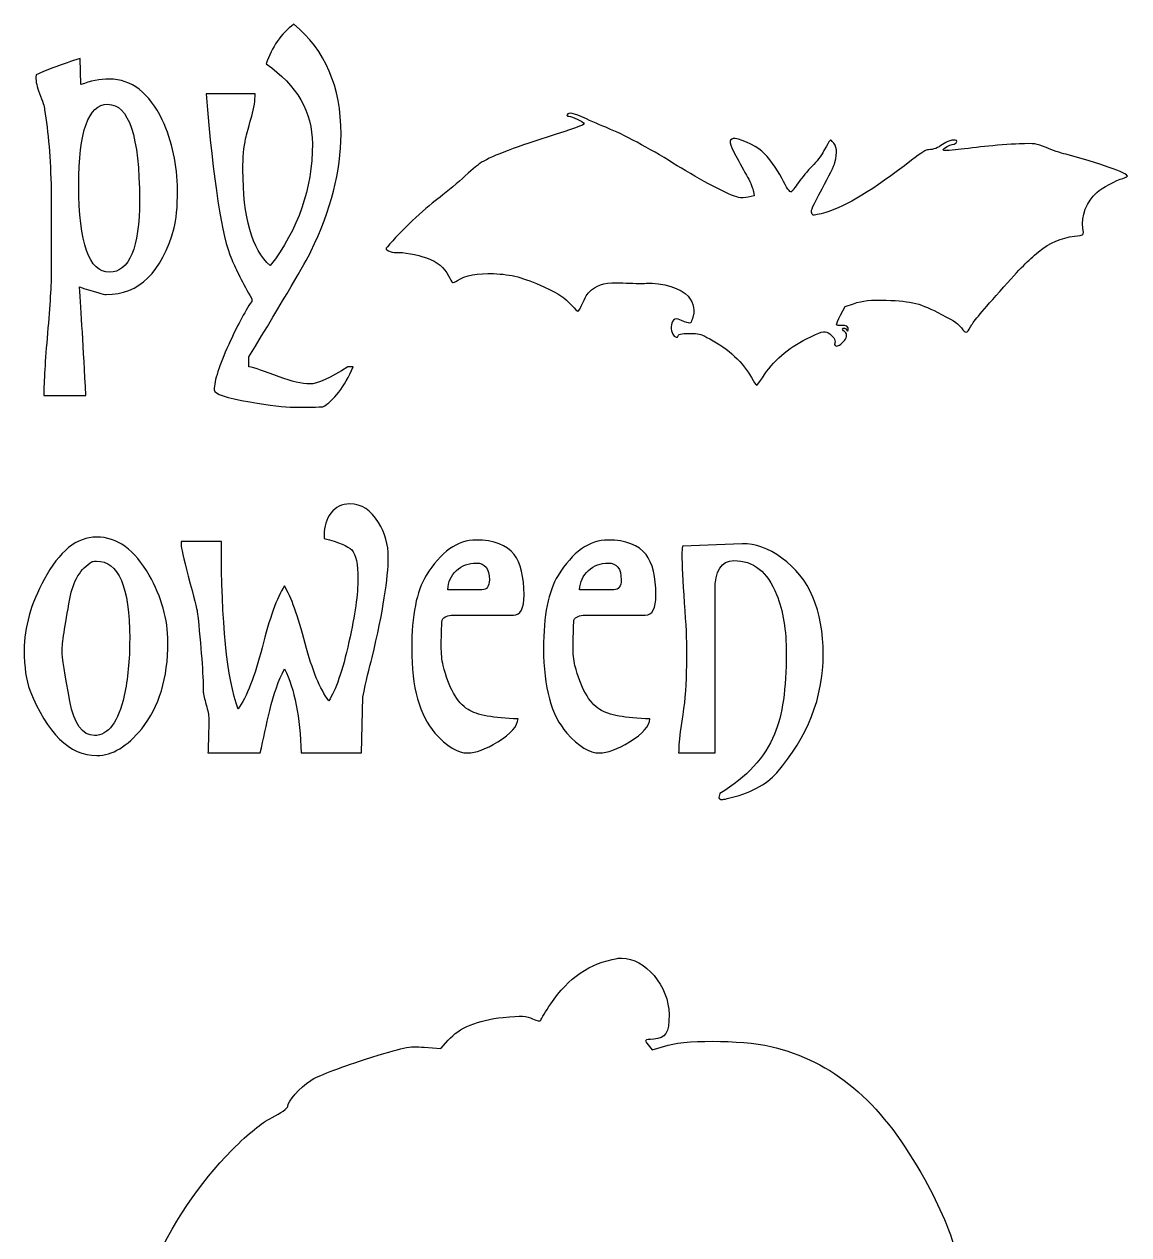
# Model space of a CAD drawing. Header units: centimetres. Extents: x -14 to 13.1, y -11.4 to 12.
# Drawn here: x 5.42 to 13.15, y 1.94 to 10.4 of the extents above; entities that cross this region are included whole.
import ezdxf

# ---------------------------------------------------------------- set-up
doc = ezdxf.new("R2010")
doc.units = ezdxf.units.CM
doc.header["$MEASUREMENT"] = 0
doc.layers.add('Layer 1', color=7, linetype='Continuous')

msp = doc.modelspace()

# ---------------------------------------------------------------- linework, layer by layer
at = {"layer": 'Layer 1'}
for points, knots in [([(7.50903, 7.72663), (7.44025, 7.72533), (7.37273, 7.72468), (7.30648, 7.72468), (7.30648, 7.72468), (7.24146, 7.72468), (7.13891, 7.73678), (6.99882, 7.76098), (6.99882, 7.76098), (6.83316, 7.78901), (6.75034, 7.81704), (6.75034, 7.84507), (6.75034, 7.84507), (6.75034, 7.91002), (6.78411, 8.01576), (6.85166, 8.16227), (6.85166, 8.16227), (6.90772, 8.28711), (6.96122, 8.38775), (7.01216, 8.46419), (7.01216, 8.46419), (7.01216, 8.46419), (7.01216, 8.48142), (7.01216, 8.48142), (7.01216, 8.48142), (6.94974, 8.59478), (6.90325, 8.6865), (6.87269, 8.75657), (6.87269, 8.75657), (6.80391, 8.9158), (6.74402, 9.30181), (6.69302, 9.91461), (6.69302, 9.91461), (6.69302, 9.91461), (7.03699, 9.91461), (7.03699, 9.91461), (7.03699, 9.91461), (7.03699, 9.87126), (7.02872, 9.81903), (7.01217, 9.75791), (7.01217, 9.75791), (6.98544, 9.6598), (6.97142, 9.60821), (6.97012, 9.60315), (6.97012, 9.60315), (6.9574, 9.54326), (6.95104, 9.47062), (6.95104, 9.38523), (6.95104, 9.38523), (6.95104, 9.05145), (7.01473, 8.82788), (7.1421, 8.71453), (7.1421, 8.71453), (7.33832, 8.96804), (7.43643, 9.2515), (7.43643, 9.56491), (7.43643, 9.56491), (7.43643, 9.78909), (7.32878, 9.97574), (7.11349, 10.12485), (7.11349, 10.12485), (7.15294, 10.24203), (7.21728, 10.33437), (7.3065, 10.40185), (7.3065, 10.40185), (7.52686, 10.22094), (7.63703, 9.9649), (7.63703, 9.63372), (7.63703, 9.63372), (7.63703, 9.37638), (7.56698, 9.10311), (7.42689, 8.8139), (7.42689, 8.8139), (7.38608, 8.7324), (7.24147, 8.48654), (6.99309, 8.07633), (6.99309, 8.07633), (6.99309, 8.07633), (6.99309, 8.00752), (6.99309, 8.00752), (6.99309, 8.00752), (7.03131, 7.99986), (7.102, 7.97628), (7.20517, 7.93676), (7.20517, 7.93676), (7.29179, 7.90367), (7.36314, 7.88712), (7.4192, 7.88712), (7.4192, 7.88712), (7.47273, 7.88712), (7.56127, 7.92725), (7.68482, 8.00752), (7.68482, 8.00752), (7.68482, 8.00752), (7.72307, 8.00752), (7.72307, 8.00752), (7.72307, 8.00752), (7.65935, 7.86354), (7.58801, 7.7699), (7.50904, 7.72662), (7.50904, 7.72662), (7.50904, 7.72662), (7.50903, 7.72663), (7.50903, 7.72663)], [0, 0, 0, 0, 0.037037, 0.037037, 0.037037, 0.037037, 0.0740741, 0.0740741, 0.0740741, 0.0740741, 0.1111111, 0.1111111, 0.1111111, 0.1111111, 0.1481481, 0.1481481, 0.1481481, 0.1481481, 0.1851852, 0.1851852, 0.1851852, 0.1851852, 0.2222222, 0.2222222, 0.2222222, 0.2222222, 0.2592593, 0.2592593, 0.2592593, 0.2592593, 0.2962963, 0.2962963, 0.2962963, 0.2962963, 0.3333333, 0.3333333, 0.3333333, 0.3333333, 0.3703704, 0.3703704, 0.3703704, 0.3703704, 0.4074074, 0.4074074, 0.4074074, 0.4074074, 0.4444444, 0.4444444, 0.4444444, 0.4444444, 0.4814815, 0.4814815, 0.4814815, 0.4814815, 0.5185185, 0.5185185, 0.5185185, 0.5185185, 0.5555556, 0.5555556, 0.5555556, 0.5555556, 0.5925926, 0.5925926, 0.5925926, 0.5925926, 0.6296296, 0.6296296, 0.6296296, 0.6296296, 0.6666667, 0.6666667, 0.6666667, 0.6666667, 0.7037037, 0.7037037, 0.7037037, 0.7037037, 0.7407407, 0.7407407, 0.7407407, 0.7407407, 0.7777778, 0.7777778, 0.7777778, 0.7777778, 0.8148148, 0.8148148, 0.8148148, 0.8148148, 0.8518519, 0.8518519, 0.8518519, 0.8518519, 0.8888889, 0.8888889, 0.8888889, 0.8888889, 0.9259259, 0.9259259, 0.9259259, 0.9259259, 1, 1, 1, 1]), ([(5.99447, 8.51199), (5.97792, 8.51199), (5.9155, 8.52983), (5.80721, 8.56552), (5.80721, 8.56552), (5.81993, 8.39733), (5.83521, 8.14444), (5.85305, 7.80683), (5.85305, 7.80683), (5.85305, 7.80683), (5.55882, 7.80683), (5.55882, 7.80683), (5.55882, 7.80683), (5.55882, 7.90364), (5.56742, 8.04888), (5.58461, 8.24253), (5.58461, 8.24253), (5.6018, 8.43619), (5.6104, 8.58268), (5.6104, 8.68203), (5.6104, 8.68203), (5.6104, 9.06551), (5.6104, 9.25281), (5.6104, 9.24392), (5.6104, 9.24392), (5.60527, 9.46174), (5.58996, 9.64901), (5.56446, 9.80571), (5.56446, 9.80571), (5.56193, 9.82479), (5.54983, 9.86236), (5.52816, 9.91842), (5.52816, 9.91842), (5.51038, 9.96429), (5.50211, 10.00186), (5.50334, 10.03113), (5.50334, 10.03113), (5.50334, 10.03113), (5.50529, 10.04836), (5.50529, 10.04836), (5.50529, 10.04836), (5.58426, 10.08405), (5.68681, 10.12226), (5.81295, 10.16302), (5.81295, 10.16302), (5.81295, 10.16302), (5.81675, 9.97955), (5.81675, 9.97955), (5.81675, 9.97955), (5.8843, 10.00505), (5.9512, 10.0178), (6.01745, 10.0178), (6.01745, 10.0178), (6.17285, 10.0178), (6.29578, 9.9229), (6.38624, 9.73311), (6.38624, 9.73311), (6.45755, 9.58147), (6.49321, 9.41776), (6.49321, 9.24198), (6.49321, 9.24198), (6.49321, 9.12097), (6.48558, 9.03308), (6.47034, 8.97831), (6.47034, 8.97831), (6.38372, 8.66744), (6.2251, 8.512), (5.99449, 8.512), (5.99449, 8.512), (5.99449, 8.512), (5.99447, 8.51199), (5.99447, 8.51199)], [0, 0, 0, 0, 0.0526316, 0.0526316, 0.0526316, 0.0526316, 0.1052632, 0.1052632, 0.1052632, 0.1052632, 0.1578947, 0.1578947, 0.1578947, 0.1578947, 0.2105263, 0.2105263, 0.2105263, 0.2105263, 0.2631579, 0.2631579, 0.2631579, 0.2631579, 0.3157895, 0.3157895, 0.3157895, 0.3157895, 0.3684211, 0.3684211, 0.3684211, 0.3684211, 0.4210526, 0.4210526, 0.4210526, 0.4210526, 0.4736842, 0.4736842, 0.4736842, 0.4736842, 0.5263158, 0.5263158, 0.5263158, 0.5263158, 0.5789474, 0.5789474, 0.5789474, 0.5789474, 0.6315789, 0.6315789, 0.6315789, 0.6315789, 0.6842105, 0.6842105, 0.6842105, 0.6842105, 0.7368421, 0.7368421, 0.7368421, 0.7368421, 0.7894737, 0.7894737, 0.7894737, 0.7894737, 0.8421053, 0.8421053, 0.8421053, 0.8421053, 0.8947368, 0.8947368, 0.8947368, 0.8947368, 1, 1, 1, 1]), ([(6.00401, 9.84202), (5.87028, 9.84202), (5.80341, 9.65284), (5.80341, 9.27449), (5.80341, 9.27449), (5.80341, 8.87063), (5.87475, 8.6687), (6.01744, 8.6687), (6.01744, 8.6687), (6.15753, 8.6687), (6.22758, 8.83685), (6.22758, 9.17316), (6.22758, 9.17316), (6.22758, 9.61906), (6.15306, 9.84201), (6.00401, 9.84202)], [0, 0, 0, 0, 0.2, 0.2, 0.2, 0.2, 0.4, 0.4, 0.4, 0.4, 0.6, 0.6, 0.6, 0.6, 1, 1, 1, 1]), ([(7.96094, 8.84673), (8.05195, 8.95223), (8.21805, 9.10979), (8.31327, 9.18095), (8.31327, 9.18095), (8.35439, 9.21169), (8.43205, 9.27616), (8.48583, 9.32423), (8.48583, 9.32423), (8.53961, 9.3723), (8.59432, 9.41905), (8.6074, 9.42811), (8.6074, 9.42811), (8.66966, 9.47125), (8.83722, 9.5369), (9.07914, 9.61296), (9.07914, 9.61296), (9.25862, 9.66939), (9.34251, 9.69963), (9.33855, 9.70647), (9.33855, 9.70647), (9.33024, 9.72081), (9.2522, 9.75844), (9.23092, 9.75837), (9.23092, 9.75837), (9.21715, 9.75833), (9.21434, 9.76058), (9.21847, 9.76834), (9.21847, 9.76834), (9.22929, 9.78862), (9.25429, 9.78329), (9.354, 9.73944), (9.354, 9.73944), (9.41005, 9.71479), (9.48594, 9.68202), (9.52265, 9.66663), (9.52265, 9.66663), (9.63262, 9.62051), (9.83139, 9.51221), (9.98834, 9.41289), (9.98834, 9.41289), (10.14202, 9.31565), (10.35887, 9.20306), (10.4166, 9.19054), (10.4166, 9.19054), (10.43226, 9.18715), (10.4632, 9.18848), (10.48536, 9.1935), (10.48536, 9.1935), (10.48536, 9.1935), (10.52566, 9.20263), (10.52566, 9.20263), (10.52566, 9.20263), (10.52566, 9.20263), (10.52182, 9.23282), (10.52182, 9.23282), (10.52182, 9.23282), (10.51971, 9.24943), (10.50102, 9.29404), (10.48029, 9.33196), (10.48029, 9.33196), (10.45956, 9.36988), (10.42245, 9.43765), (10.39784, 9.48257), (10.39784, 9.48257), (10.34982, 9.57019), (10.34645, 9.59286), (10.37989, 9.60313), (10.37989, 9.60313), (10.40781, 9.6117), (10.53127, 9.55635), (10.58036, 9.51324), (10.58036, 9.51324), (10.6266, 9.47264), (10.68697, 9.39144), (10.71911, 9.3266), (10.71911, 9.3266), (10.75425, 9.25571), (10.77658, 9.22368), (10.78673, 9.22962), (10.78673, 9.22962), (10.79112, 9.23219), (10.81355, 9.26178), (10.83656, 9.29538), (10.83656, 9.29538), (10.85958, 9.32898), (10.90162, 9.37947), (10.92999, 9.40758), (10.92999, 9.40758), (10.96719, 9.44444), (10.99079, 9.47539), (11.01465, 9.51858), (11.01465, 9.51858), (11.06049, 9.60156), (11.0575, 9.59825), (11.07266, 9.5827), (11.07266, 9.5827), (11.10499, 9.54955), (11.10992, 9.51009), (11.09116, 9.43451), (11.09116, 9.43451), (11.08625, 9.41473), (11.0488, 9.33779), (11.00227, 9.25188), (11.00227, 9.25188), (10.93478, 9.12729), (10.92267, 9.10076), (10.92687, 9.08683), (10.92687, 9.08683), (10.92962, 9.0777), (10.93518, 9.06847), (10.93921, 9.06632), (10.93921, 9.06632), (10.94324, 9.06417), (10.98277, 9.07327), (11.02703, 9.08655), (11.02703, 9.08655), (11.17399, 9.13064), (11.35459, 9.24025), (11.6265, 9.45038), (11.6265, 9.45038), (11.69875, 9.50621), (11.72876, 9.52482), (11.74635, 9.52468), (11.74635, 9.52468), (11.77903, 9.52442), (11.81448, 9.53785), (11.84316, 9.56138), (11.84316, 9.56138), (11.86861, 9.58225), (11.92458, 9.59872), (11.94076, 9.5901), (11.94076, 9.5901), (11.95422, 9.58292), (11.93115, 9.56026), (11.9103, 9.56018), (11.9103, 9.56018), (11.89558, 9.56011), (11.8538, 9.53736), (11.84781, 9.52612), (11.84781, 9.52612), (11.84255, 9.51626), (11.86489, 9.51561), (11.9346, 9.52362), (11.9346, 9.52362), (11.97601, 9.52838), (12.06692, 9.53875), (12.13662, 9.54667), (12.13662, 9.54667), (12.20632, 9.55459), (12.3154, 9.5629), (12.37902, 9.56514), (12.37902, 9.56514), (12.49324, 9.56915), (12.4956, 9.56883), (12.56814, 9.53895), (12.56814, 9.53895), (12.60854, 9.52231), (12.67034, 9.50136), (12.70548, 9.49239), (12.70548, 9.49239), (12.92893, 9.43533), (13.14631, 9.35767), (13.13612, 9.33855), (13.13612, 9.33855), (13.13408, 9.33474), (13.11996, 9.32832), (13.10473, 9.32428), (13.10473, 9.32428), (13.05884, 9.31212), (12.95874, 9.25798), (12.92193, 9.2254), (12.92193, 9.2254), (12.8521, 9.1636), (12.81084, 9.05684), (12.8255, 8.97586), (12.8255, 8.97586), (12.82925, 8.95513), (12.82937, 8.93537), (12.82577, 8.93194), (12.82577, 8.93194), (12.82217, 8.92851), (12.79566, 8.92303), (12.76686, 8.91976), (12.76686, 8.91976), (12.67025, 8.90879), (12.59615, 8.8766), (12.51593, 8.81076), (12.51593, 8.81076), (12.43417, 8.74365), (12.40271, 8.71158), (12.24467, 8.53421), (12.24467, 8.53421), (12.09883, 8.37054), (12.05845, 8.32171), (12.03891, 8.28539), (12.03891, 8.28539), (12.01394, 8.23899), (12.00615, 8.23814), (11.97571, 8.27845), (11.97571, 8.27845), (11.95185, 8.31005), (11.93938, 8.31852), (11.83634, 8.37319), (11.83634, 8.37319), (11.68855, 8.4516), (11.63366, 8.46564), (11.44909, 8.47228), (11.44909, 8.47228), (11.34035, 8.47619), (11.28669, 8.47052), (11.22071, 8.44815), (11.22071, 8.44815), (11.22071, 8.44815), (11.16256, 8.42844), (11.16256, 8.42844), (11.16256, 8.42844), (11.16256, 8.42844), (11.13037, 8.36808), (11.13037, 8.36808), (11.13037, 8.36808), (11.11267, 8.33488), (11.10026, 8.30413), (11.1028, 8.29974), (11.1028, 8.29974), (11.10534, 8.29535), (11.12029, 8.29369), (11.13601, 8.29605), (11.13601, 8.29605), (11.16945, 8.30107), (11.19028, 8.2877), (11.18319, 8.26575), (11.18319, 8.26575), (11.17931, 8.25376), (11.17725, 8.25318), (11.17402, 8.26319), (11.17402, 8.26319), (11.16977, 8.27633), (11.14875, 8.28344), (11.14346, 8.27353), (11.14346, 8.27353), (11.14187, 8.27053), (11.14872, 8.26136), (11.15871, 8.25314), (11.15871, 8.25314), (11.17097, 8.24306), (11.17531, 8.23197), (11.17207, 8.21902), (11.17207, 8.21902), (11.16675, 8.19775), (11.13675, 8.16361), (11.1158, 8.15499), (11.1158, 8.15499), (11.0961, 8.14688), (11.08161, 8.15757), (11.09027, 8.17381), (11.09027, 8.17381), (11.09961, 8.19132), (11.07598, 8.22727), (11.04386, 8.2444), (11.04386, 8.2444), (11.01588, 8.25932), (10.99489, 8.25351), (10.89189, 8.20233), (10.89189, 8.20233), (10.76263, 8.1381), (10.65882, 8.0466), (10.58409, 7.93106), (10.58409, 7.93106), (10.56541, 7.90218), (10.54697, 7.87834), (10.54312, 7.87809), (10.54312, 7.87809), (10.53927, 7.87783), (10.52303, 7.9023), (10.50704, 7.93245), (10.50704, 7.93245), (10.45407, 8.03235), (10.34437, 8.13409), (10.21558, 8.20278), (10.21558, 8.20278), (10.16003, 8.23241), (10.14325, 8.23784), (10.10101, 8.2399), (10.10101, 8.2399), (10.03209, 8.24325), (9.99704, 8.23771), (9.99521, 8.22318), (9.99521, 8.22318), (9.99284, 8.20433), (9.96958, 8.21172), (9.95668, 8.23543), (9.95668, 8.23543), (9.94135, 8.26358), (9.94401, 8.312), (9.96196, 8.33187), (9.96196, 8.33187), (9.9744, 8.34564), (9.98108, 8.34547), (10.0191, 8.33038), (10.0191, 8.33038), (10.08098, 8.30582), (10.08047, 8.30577), (10.09255, 8.3386), (10.09255, 8.3386), (10.11495, 8.39949), (10.10657, 8.44716), (10.06407, 8.50059), (10.06407, 8.50059), (10.02215, 8.55329), (9.87995, 8.59726), (9.77177, 8.59096), (9.77177, 8.59096), (9.74161, 8.5892), (9.6675, 8.59009), (9.60707, 8.59294), (9.60707, 8.59294), (9.48794, 8.59855), (9.44591, 8.58918), (9.38884, 8.54432), (9.38884, 8.54432), (9.36256, 8.52366), (9.35318, 8.50983), (9.32843, 8.45523), (9.32843, 8.45523), (9.31232, 8.41968), (9.29668, 8.3919), (9.29369, 8.3935), (9.29369, 8.3935), (9.2907, 8.3951), (9.27275, 8.41263), (9.25381, 8.43247), (9.25381, 8.43247), (9.19158, 8.49764), (9.17197, 8.51072), (9.05508, 8.56506), (9.05508, 8.56506), (8.9102, 8.63242), (8.83205, 8.65316), (8.70396, 8.65827), (8.70396, 8.65827), (8.59607, 8.66258), (8.50212, 8.645), (8.45119, 8.61097), (8.45119, 8.61097), (8.43626, 8.601), (8.42078, 8.59457), (8.4168, 8.5967), (8.4168, 8.5967), (8.41281, 8.59882), (8.40036, 8.61911), (8.38912, 8.64177), (8.38912, 8.64177), (8.35877, 8.70298), (8.31397, 8.73964), (8.23462, 8.76822), (8.23462, 8.76822), (8.16944, 8.79169), (8.07119, 8.80923), (8.02035, 8.80646), (8.02035, 8.80646), (8.00493, 8.80562), (7.98192, 8.81047), (7.96921, 8.81723), (7.96921, 8.81723), (7.94764, 8.8287), (7.94709, 8.83067), (7.96092, 8.8467), (7.96092, 8.8467), (7.96092, 8.8467), (7.96094, 8.84673), (7.96094, 8.84673)], [0, 0, 0, 0, 0.0106383, 0.0106383, 0.0106383, 0.0106383, 0.0212766, 0.0212766, 0.0212766, 0.0212766, 0.0319149, 0.0319149, 0.0319149, 0.0319149, 0.0425532, 0.0425532, 0.0425532, 0.0425532, 0.0531915, 0.0531915, 0.0531915, 0.0531915, 0.0638298, 0.0638298, 0.0638298, 0.0638298, 0.0744681, 0.0744681, 0.0744681, 0.0744681, 0.0851064, 0.0851064, 0.0851064, 0.0851064, 0.0957447, 0.0957447, 0.0957447, 0.0957447, 0.106383, 0.106383, 0.106383, 0.106383, 0.1170213, 0.1170213, 0.1170213, 0.1170213, 0.1276596, 0.1276596, 0.1276596, 0.1276596, 0.1382979, 0.1382979, 0.1382979, 0.1382979, 0.1489362, 0.1489362, 0.1489362, 0.1489362, 0.1595745, 0.1595745, 0.1595745, 0.1595745, 0.1702128, 0.1702128, 0.1702128, 0.1702128, 0.1808511, 0.1808511, 0.1808511, 0.1808511, 0.1914894, 0.1914894, 0.1914894, 0.1914894, 0.2021277, 0.2021277, 0.2021277, 0.2021277, 0.212766, 0.212766, 0.212766, 0.212766, 0.2234043, 0.2234043, 0.2234043, 0.2234043, 0.2340426, 0.2340426, 0.2340426, 0.2340426, 0.2446809, 0.2446809, 0.2446809, 0.2446809, 0.2553191, 0.2553191, 0.2553191, 0.2553191, 0.2659574, 0.2659574, 0.2659574, 0.2659574, 0.2765957, 0.2765957, 0.2765957, 0.2765957, 0.287234, 0.287234, 0.287234, 0.287234, 0.2978723, 0.2978723, 0.2978723, 0.2978723, 0.3085106, 0.3085106, 0.3085106, 0.3085106, 0.3191489, 0.3191489, 0.3191489, 0.3191489, 0.3297872, 0.3297872, 0.3297872, 0.3297872, 0.3404255, 0.3404255, 0.3404255, 0.3404255, 0.3510638, 0.3510638, 0.3510638, 0.3510638, 0.3617021, 0.3617021, 0.3617021, 0.3617021, 0.3723404, 0.3723404, 0.3723404, 0.3723404, 0.3829787, 0.3829787, 0.3829787, 0.3829787, 0.393617, 0.393617, 0.393617, 0.393617, 0.4042553, 0.4042553, 0.4042553, 0.4042553, 0.4148936, 0.4148936, 0.4148936, 0.4148936, 0.4255319, 0.4255319, 0.4255319, 0.4255319, 0.4361702, 0.4361702, 0.4361702, 0.4361702, 0.4468085, 0.4468085, 0.4468085, 0.4468085, 0.4574468, 0.4574468, 0.4574468, 0.4574468, 0.4680851, 0.4680851, 0.4680851, 0.4680851, 0.4787234, 0.4787234, 0.4787234, 0.4787234, 0.4893617, 0.4893617, 0.4893617, 0.4893617, 0.5, 0.5, 0.5, 0.5, 0.5106383, 0.5106383, 0.5106383, 0.5106383, 0.5212766, 0.5212766, 0.5212766, 0.5212766, 0.5319149, 0.5319149, 0.5319149, 0.5319149, 0.5425532, 0.5425532, 0.5425532, 0.5425532, 0.5531915, 0.5531915, 0.5531915, 0.5531915, 0.5638298, 0.5638298, 0.5638298, 0.5638298, 0.5744681, 0.5744681, 0.5744681, 0.5744681, 0.5851064, 0.5851064, 0.5851064, 0.5851064, 0.5957447, 0.5957447, 0.5957447, 0.5957447, 0.606383, 0.606383, 0.606383, 0.606383, 0.6170213, 0.6170213, 0.6170213, 0.6170213, 0.6276596, 0.6276596, 0.6276596, 0.6276596, 0.6382979, 0.6382979, 0.6382979, 0.6382979, 0.6489362, 0.6489362, 0.6489362, 0.6489362, 0.6595745, 0.6595745, 0.6595745, 0.6595745, 0.6702128, 0.6702128, 0.6702128, 0.6702128, 0.6808511, 0.6808511, 0.6808511, 0.6808511, 0.6914894, 0.6914894, 0.6914894, 0.6914894, 0.7021277, 0.7021277, 0.7021277, 0.7021277, 0.712766, 0.712766, 0.712766, 0.712766, 0.7234043, 0.7234043, 0.7234043, 0.7234043, 0.7340426, 0.7340426, 0.7340426, 0.7340426, 0.7446809, 0.7446809, 0.7446809, 0.7446809, 0.7553191, 0.7553191, 0.7553191, 0.7553191, 0.7659574, 0.7659574, 0.7659574, 0.7659574, 0.7765957, 0.7765957, 0.7765957, 0.7765957, 0.787234, 0.787234, 0.787234, 0.787234, 0.7978723, 0.7978723, 0.7978723, 0.7978723, 0.8085106, 0.8085106, 0.8085106, 0.8085106, 0.8191489, 0.8191489, 0.8191489, 0.8191489, 0.8297872, 0.8297872, 0.8297872, 0.8297872, 0.8404255, 0.8404255, 0.8404255, 0.8404255, 0.8510638, 0.8510638, 0.8510638, 0.8510638, 0.8617021, 0.8617021, 0.8617021, 0.8617021, 0.8723404, 0.8723404, 0.8723404, 0.8723404, 0.8829787, 0.8829787, 0.8829787, 0.8829787, 0.893617, 0.893617, 0.893617, 0.893617, 0.9042553, 0.9042553, 0.9042553, 0.9042553, 0.9148936, 0.9148936, 0.9148936, 0.9148936, 0.9255319, 0.9255319, 0.9255319, 0.9255319, 0.9361702, 0.9361702, 0.9361702, 0.9361702, 0.9468085, 0.9468085, 0.9468085, 0.9468085, 0.9574468, 0.9574468, 0.9574468, 0.9574468, 0.9680851, 0.9680851, 0.9680851, 0.9680851, 0.9787234, 0.9787234, 0.9787234, 0.9787234, 1, 1, 1, 1]), ([(7.78046, 5.30738), (7.78046, 5.30738), (7.35824, 5.30738), (7.35824, 5.30738), (7.35824, 5.30738), (7.35181, 5.55836), (7.31295, 5.75455), (7.24164, 5.89594), (7.24164, 5.89594), (7.20089, 5.81697), (7.1665, 5.71951), (7.13847, 5.60356), (7.13847, 5.60356), (7.1155, 5.50545), (7.09321, 5.40673), (7.0716, 5.30738), (7.0716, 5.30738), (7.0716, 5.30738), (6.70661, 5.30738), (6.70661, 5.30738), (6.70661, 5.30738), (6.70784, 5.33288), (6.70911, 5.37366), (6.71041, 5.42972), (6.71041, 5.42972), (6.71164, 5.47683), (6.71226, 5.51631), (6.71226, 5.54817), (6.71226, 5.54817), (6.71226, 5.57107), (6.70621, 5.60323), (6.69411, 5.64462), (6.69411, 5.64462), (6.68201, 5.68602), (6.67534, 5.71564), (6.67411, 5.73348), (6.67411, 5.73348), (6.67281, 5.85832), (6.6588, 6.04497), (6.63206, 6.29342), (6.63206, 6.29342), (6.62953, 6.30997), (6.60851, 6.39341), (6.56899, 6.54375), (6.56899, 6.54375), (6.5346, 6.67112), (6.51802, 6.745), (6.51925, 6.76537), (6.51925, 6.76537), (6.51925, 6.76537), (6.51925, 6.78639), (6.51925, 6.78639), (6.51925, 6.78639), (6.51925, 6.78639), (6.80024, 6.78639), (6.80024, 6.78639), (6.80024, 6.78639), (6.80024, 6.21947), (6.83907, 5.82836), (6.91674, 5.61307), (6.91674, 5.61307), (6.97793, 5.70099), (7.03399, 5.84433), (7.08493, 6.04308), (7.08493, 6.04308), (7.13587, 6.24819), (7.1881, 6.39214), (7.24163, 6.47494), (7.24163, 6.47494), (7.2875, 6.40103), (7.33591, 6.26662), (7.38685, 6.0717), (7.38685, 6.0717), (7.43525, 5.88697), (7.49002, 5.75385), (7.55114, 5.67235), (7.55114, 5.67235), (7.59961, 5.74113), (7.64675, 5.87872), (7.69256, 6.08513), (7.69256, 6.08513), (7.7346, 6.27363), (7.75563, 6.42076), (7.75563, 6.52652), (7.75563, 6.52652), (7.75563, 6.62716), (7.741, 6.69406), (7.71173, 6.72722), (7.71173, 6.72722), (7.68623, 6.75395), (7.62189, 6.78069), (7.51872, 6.80742), (7.51872, 6.80742), (7.51872, 6.80742), (7.51872, 6.83224), (7.51872, 6.83224), (7.51872, 6.83224), (7.51872, 6.8909), (7.53463, 6.94156), (7.56646, 6.98422), (7.56646, 6.98422), (7.59829, 7.02688), (7.64223, 7.04821), (7.69829, 7.04821), (7.69829, 7.04821), (7.77985, 7.04821), (7.84675, 7.0049), (7.89899, 6.91827), (7.89899, 6.91827), (7.94486, 6.84436), (7.9678, 6.7641), (7.9678, 6.67747), (7.9678, 6.67747), (7.9678, 6.53095), (7.9302, 6.29655), (7.85499, 5.97426), (7.85499, 5.97426), (7.83332, 5.90295), (7.81168, 5.81058), (7.79007, 5.69716), (7.79007, 5.69716), (7.79007, 5.69716), (7.78046, 5.30738), (7.78046, 5.30738)], [0, 0, 0, 0, 0.03125, 0.03125, 0.03125, 0.03125, 0.0625, 0.0625, 0.0625, 0.0625, 0.09375, 0.09375, 0.09375, 0.09375, 0.125, 0.125, 0.125, 0.125, 0.15625, 0.15625, 0.15625, 0.15625, 0.1875, 0.1875, 0.1875, 0.1875, 0.21875, 0.21875, 0.21875, 0.21875, 0.25, 0.25, 0.25, 0.25, 0.28125, 0.28125, 0.28125, 0.28125, 0.3125, 0.3125, 0.3125, 0.3125, 0.34375, 0.34375, 0.34375, 0.34375, 0.375, 0.375, 0.375, 0.375, 0.40625, 0.40625, 0.40625, 0.40625, 0.4375, 0.4375, 0.4375, 0.4375, 0.46875, 0.46875, 0.46875, 0.46875, 0.5, 0.5, 0.5, 0.5, 0.53125, 0.53125, 0.53125, 0.53125, 0.5625, 0.5625, 0.5625, 0.5625, 0.59375, 0.59375, 0.59375, 0.59375, 0.625, 0.625, 0.625, 0.625, 0.65625, 0.65625, 0.65625, 0.65625, 0.6875, 0.6875, 0.6875, 0.6875, 0.71875, 0.71875, 0.71875, 0.71875, 0.75, 0.75, 0.75, 0.75, 0.78125, 0.78125, 0.78125, 0.78125, 0.8125, 0.8125, 0.8125, 0.8125, 0.84375, 0.84375, 0.84375, 0.84375, 0.875, 0.875, 0.875, 0.875, 0.90625, 0.90625, 0.90625, 0.90625, 0.9375, 0.9375, 0.9375, 0.9375, 1, 1, 1, 1]), ([(5.92972, 5.29016), (5.73733, 5.29016), (5.58128, 5.44242), (5.46156, 5.74693), (5.46156, 5.74693), (5.43476, 5.81318), (5.42136, 5.90681), (5.42136, 6.02783), (5.42136, 6.02783), (5.42136, 6.18576), (5.46788, 6.35009), (5.56093, 6.52081), (5.56093, 6.52081), (5.66663, 6.71826), (5.78891, 6.81699), (5.92777, 6.81699), (5.92777, 6.81699), (6.07175, 6.81699), (6.19407, 6.72845), (6.29471, 6.55137), (6.29471, 6.55137), (6.38263, 6.3985), (6.42659, 6.24244), (6.42659, 6.08321), (6.42659, 6.08321), (6.42659, 5.83099), (6.36543, 5.62907), (6.24312, 5.47742), (6.24312, 5.47742), (6.14248, 5.35258), (6.03801, 5.29016), (5.92972, 5.29016)], [0, 0, 0, 0, 0.1111111, 0.1111111, 0.1111111, 0.1111111, 0.2222222, 0.2222222, 0.2222222, 0.2222222, 0.3333333, 0.3333333, 0.3333333, 0.3333333, 0.4444444, 0.4444444, 0.4444444, 0.4444444, 0.5555556, 0.5555556, 0.5555556, 0.5555556, 0.6666667, 0.6666667, 0.6666667, 0.6666667, 0.7777778, 0.7777778, 0.7777778, 0.7777778, 1, 1, 1, 1]), ([(8.91689, 6.41189), (8.91689, 6.31761), (8.89204, 6.27047), (8.84233, 6.27047), (8.84233, 6.27047), (8.84233, 6.27047), (8.42196, 6.27047), (8.42196, 6.27047), (8.42196, 6.27047), (8.38244, 6.27047), (8.35633, 6.25902), (8.34361, 6.23611), (8.34361, 6.23611), (8.34231, 6.21697), (8.34103, 6.18702), (8.33977, 6.14627), (8.33977, 6.14627), (8.33851, 6.10552), (8.33787, 6.07496), (8.33787, 6.05458), (8.33787, 6.05458), (8.33787, 6.00235), (8.34235, 5.95712), (8.3513, 5.9189), (8.3513, 5.9189), (8.39075, 5.7622), (8.44869, 5.65964), (8.52513, 5.61124), (8.52513, 5.61124), (8.58755, 5.57172), (8.70412, 5.55005), (8.87484, 5.54622), (8.87484, 5.54622), (8.87354, 5.49652), (8.8264, 5.44302), (8.73342, 5.38572), (8.73342, 5.38572), (8.64809, 5.33349), (8.57805, 5.30737), (8.52328, 5.30737), (8.52328, 5.30737), (8.4532, 5.30737), (8.37676, 5.35386), (8.29397, 5.44684), (8.29397, 5.44684), (8.18567, 5.56915), (8.13153, 5.76599), (8.13153, 6.03734), (8.13153, 6.03734), (8.13153, 6.26918), (8.16527, 6.43925), (8.23275, 6.54755), (8.23275, 6.54755), (8.33469, 6.71314), (8.45126, 6.79594), (8.58246, 6.79594), (8.58246, 6.79594), (8.7073, 6.79594), (8.79584, 6.7622), (8.84807, 6.69472), (8.84807, 6.69472), (8.89394, 6.63483), (8.91688, 6.54055), (8.91688, 6.41188), (8.91688, 6.41188), (8.91688, 6.41188), (8.91689, 6.41189), (8.91689, 6.41189)], [0, 0, 0, 0, 0.0555556, 0.0555556, 0.0555556, 0.0555556, 0.1111111, 0.1111111, 0.1111111, 0.1111111, 0.1666667, 0.1666667, 0.1666667, 0.1666667, 0.2222222, 0.2222222, 0.2222222, 0.2222222, 0.2777778, 0.2777778, 0.2777778, 0.2777778, 0.3333333, 0.3333333, 0.3333333, 0.3333333, 0.3888889, 0.3888889, 0.3888889, 0.3888889, 0.4444444, 0.4444444, 0.4444444, 0.4444444, 0.5, 0.5, 0.5, 0.5, 0.5555556, 0.5555556, 0.5555556, 0.5555556, 0.6111111, 0.6111111, 0.6111111, 0.6111111, 0.6666667, 0.6666667, 0.6666667, 0.6666667, 0.7222222, 0.7222222, 0.7222222, 0.7222222, 0.7777778, 0.7777778, 0.7777778, 0.7777778, 0.8333333, 0.8333333, 0.8333333, 0.8333333, 0.8888889, 0.8888889, 0.8888889, 0.8888889, 1, 1, 1, 1]), ([(9.83881, 6.41189), (9.83881, 6.31761), (9.81396, 6.27047), (9.76425, 6.27047), (9.76425, 6.27047), (9.76425, 6.27047), (9.34388, 6.27047), (9.34388, 6.27047), (9.34388, 6.27047), (9.30436, 6.27047), (9.27825, 6.25902), (9.26553, 6.23611), (9.26553, 6.23611), (9.26423, 6.21697), (9.26295, 6.18702), (9.26169, 6.14627), (9.26169, 6.14627), (9.26043, 6.10552), (9.25979, 6.07496), (9.25979, 6.05458), (9.25979, 6.05458), (9.25979, 6.00235), (9.26427, 5.95712), (9.27322, 5.9189), (9.27322, 5.9189), (9.31267, 5.7622), (9.37061, 5.65964), (9.44705, 5.61124), (9.44705, 5.61124), (9.50947, 5.57172), (9.62604, 5.55005), (9.79676, 5.54622), (9.79676, 5.54622), (9.79546, 5.49652), (9.74832, 5.44302), (9.65534, 5.38572), (9.65534, 5.38572), (9.57001, 5.33349), (9.49997, 5.30737), (9.4452, 5.30737), (9.4452, 5.30737), (9.37512, 5.30737), (9.29868, 5.35386), (9.21589, 5.44684), (9.21589, 5.44684), (9.10759, 5.56915), (9.05345, 5.76599), (9.05345, 6.03734), (9.05345, 6.03734), (9.05345, 6.26918), (9.08719, 6.43925), (9.15467, 6.54755), (9.15467, 6.54755), (9.25661, 6.71314), (9.37318, 6.79594), (9.50438, 6.79594), (9.50438, 6.79594), (9.62922, 6.79594), (9.71776, 6.7622), (9.76999, 6.69472), (9.76999, 6.69472), (9.81586, 6.63483), (9.8388, 6.54055), (9.8388, 6.41188), (9.8388, 6.41188), (9.8388, 6.41188), (9.83881, 6.41189), (9.83881, 6.41189)], [0, 0, 0, 0, 0.0555556, 0.0555556, 0.0555556, 0.0555556, 0.1111111, 0.1111111, 0.1111111, 0.1111111, 0.1666667, 0.1666667, 0.1666667, 0.1666667, 0.2222222, 0.2222222, 0.2222222, 0.2222222, 0.2777778, 0.2777778, 0.2777778, 0.2777778, 0.3333333, 0.3333333, 0.3333333, 0.3333333, 0.3888889, 0.3888889, 0.3888889, 0.3888889, 0.4444444, 0.4444444, 0.4444444, 0.4444444, 0.5, 0.5, 0.5, 0.5, 0.5555556, 0.5555556, 0.5555556, 0.5555556, 0.6111111, 0.6111111, 0.6111111, 0.6111111, 0.6666667, 0.6666667, 0.6666667, 0.6666667, 0.7222222, 0.7222222, 0.7222222, 0.7222222, 0.7777778, 0.7777778, 0.7777778, 0.7777778, 0.8333333, 0.8333333, 0.8333333, 0.8333333, 0.8888889, 0.8888889, 0.8888889, 0.8888889, 1, 1, 1, 1]), ([(10.30015, 4.9825), (10.28873, 4.9825), (10.28172, 4.98698), (10.27913, 4.99593), (10.27913, 4.99593), (10.27913, 4.99593), (10.28682, 5.02455), (10.28682, 5.02455), (10.28682, 5.02455), (10.47408, 5.13797), (10.60149, 5.27621), (10.66904, 5.43928), (10.66904, 5.43928), (10.7238, 5.57048), (10.75119, 5.75839), (10.75119, 6.00302), (10.75119, 6.00302), (10.75119, 6.16478), (10.72825, 6.30234), (10.68238, 6.4157), (10.68238, 6.4157), (10.61996, 6.5737), (10.52058, 6.6527), (10.38426, 6.6527), (10.38426, 6.6527), (10.2964, 6.6527), (10.25247, 6.58136), (10.25247, 6.43867), (10.25247, 6.43867), (10.25247, 6.43867), (10.25247, 5.3074), (10.25247, 5.3074), (10.25247, 5.3074), (10.25247, 5.3074), (9.99824, 5.3074), (9.99824, 5.3074), (9.99824, 5.3074), (9.99824, 5.35198), (10.00333, 5.41057), (10.01352, 5.48318), (10.01352, 5.48318), (10.02754, 5.57616), (10.03584, 5.63414), (10.03844, 5.65711), (10.03844, 5.65711), (10.04863, 5.76664), (10.05372, 5.88639), (10.05372, 6.01636), (10.05372, 6.01636), (10.05372, 6.0915), (10.0483, 6.2052), (10.03747, 6.35745), (10.03747, 6.35745), (10.02663, 6.50971), (10.02122, 6.6234), (10.02122, 6.69855), (10.02122, 6.69855), (10.02122, 6.71509), (10.02248, 6.73294), (10.02502, 6.75208), (10.02502, 6.75208), (10.02502, 6.75208), (10.44354, 6.76921), (10.44354, 6.76921), (10.44354, 6.76921), (10.53399, 6.7718), (10.62636, 6.73871), (10.72064, 6.66993), (10.72064, 6.66993), (10.91296, 6.53107), (11.00913, 6.3062), (11.00913, 5.99533), (11.00913, 5.99533), (11.00913, 5.69471), (10.90087, 5.41952), (10.68434, 5.16977), (10.68434, 5.16977), (10.61043, 5.08444), (10.49448, 5.02394), (10.33648, 4.98825), (10.33648, 4.98825), (10.31993, 4.98442), (10.30783, 4.98251), (10.30018, 4.98251), (10.30018, 4.98251), (10.30018, 4.98251), (10.30015, 4.9825), (10.30015, 4.9825)], [0, 0, 0, 0, 0.0434783, 0.0434783, 0.0434783, 0.0434783, 0.0869565, 0.0869565, 0.0869565, 0.0869565, 0.1304348, 0.1304348, 0.1304348, 0.1304348, 0.173913, 0.173913, 0.173913, 0.173913, 0.2173913, 0.2173913, 0.2173913, 0.2173913, 0.2608696, 0.2608696, 0.2608696, 0.2608696, 0.3043478, 0.3043478, 0.3043478, 0.3043478, 0.3478261, 0.3478261, 0.3478261, 0.3478261, 0.3913043, 0.3913043, 0.3913043, 0.3913043, 0.4347826, 0.4347826, 0.4347826, 0.4347826, 0.4782609, 0.4782609, 0.4782609, 0.4782609, 0.5217391, 0.5217391, 0.5217391, 0.5217391, 0.5652174, 0.5652174, 0.5652174, 0.5652174, 0.6086957, 0.6086957, 0.6086957, 0.6086957, 0.6521739, 0.6521739, 0.6521739, 0.6521739, 0.6956522, 0.6956522, 0.6956522, 0.6956522, 0.7391304, 0.7391304, 0.7391304, 0.7391304, 0.7826087, 0.7826087, 0.7826087, 0.7826087, 0.826087, 0.826087, 0.826087, 0.826087, 0.8695652, 0.8695652, 0.8695652, 0.8695652, 0.9130435, 0.9130435, 0.9130435, 0.9130435, 1, 1, 1, 1]), ([(5.92592, 6.64889), (5.91696, 6.64889), (5.90739, 6.64759), (5.89721, 6.645), (5.89721, 6.645), (5.81571, 6.59789), (5.76348, 6.51127), (5.74051, 6.38513), (5.74051, 6.38513), (5.70482, 6.19151), (5.68698, 6.07111), (5.68698, 6.02394), (5.68698, 6.02394), (5.68698, 5.9743), (5.70482, 5.85647), (5.74051, 5.67044), (5.74051, 5.67044), (5.77107, 5.50997), (5.8284, 5.42974), (5.91249, 5.42974), (5.91249, 5.42974), (6.0093, 5.42974), (6.07873, 5.52272), (6.12078, 5.70869), (6.12078, 5.70869), (6.14628, 5.82334), (6.15903, 5.95646), (6.15903, 6.10804), (6.15903, 6.10804), (6.15903, 6.46862), (6.08133, 6.6489), (5.92592, 6.64891), (5.92592, 6.64891), (5.92592, 6.64891), (5.92592, 6.64889), (5.92592, 6.64889)], [0, 0, 0, 0, 0.1, 0.1, 0.1, 0.1, 0.2, 0.2, 0.2, 0.2, 0.3, 0.3, 0.3, 0.3, 0.4, 0.4, 0.4, 0.4, 0.5, 0.5, 0.5, 0.5, 0.6, 0.6, 0.6, 0.6, 0.7, 0.7, 0.7, 0.7, 0.8, 0.8, 0.8, 0.8, 1, 1, 1, 1]), ([(8.58441, 6.63546), (8.52965, 6.63546), (8.48315, 6.61794), (8.44494, 6.5829), (8.44494, 6.5829), (8.40672, 6.54786), (8.38631, 6.50296), (8.38372, 6.44819), (8.38372, 6.44819), (8.38372, 6.44819), (8.62267, 6.44819), (8.62267, 6.44819), (8.62267, 6.44819), (8.65706, 6.44819), (8.67425, 6.47178), (8.67425, 6.51895), (8.67425, 6.51895), (8.67425, 6.59662), (8.6443, 6.63545), (8.58441, 6.63545), (8.58441, 6.63545), (8.58441, 6.63545), (8.58441, 6.63546), (8.58441, 6.63546)], [0, 0, 0, 0, 0.1428571, 0.1428571, 0.1428571, 0.1428571, 0.2857143, 0.2857143, 0.2857143, 0.2857143, 0.4285714, 0.4285714, 0.4285714, 0.4285714, 0.5714286, 0.5714286, 0.5714286, 0.5714286, 0.7142857, 0.7142857, 0.7142857, 0.7142857, 1, 1, 1, 1]), ([(9.50633, 6.63546), (9.45156, 6.63546), (9.40507, 6.61794), (9.36686, 6.5829), (9.36686, 6.5829), (9.32864, 6.54786), (9.30823, 6.50296), (9.30564, 6.44819), (9.30564, 6.44819), (9.30564, 6.44819), (9.54459, 6.44819), (9.54459, 6.44819), (9.54459, 6.44819), (9.57898, 6.44819), (9.59617, 6.47178), (9.59617, 6.51895), (9.59617, 6.51895), (9.59617, 6.59662), (9.56622, 6.63545), (9.50633, 6.63545), (9.50633, 6.63545), (9.50633, 6.63545), (9.50633, 6.63546), (9.50633, 6.63546)], [0, 0, 0, 0, 0.1428571, 0.1428571, 0.1428571, 0.1428571, 0.2857143, 0.2857143, 0.2857143, 0.2857143, 0.4285714, 0.4285714, 0.4285714, 0.4285714, 0.5714286, 0.5714286, 0.5714286, 0.5714286, 0.7142857, 0.7142857, 0.7142857, 0.7142857, 1, 1, 1, 1]), ([(9.60047, 3.8734), (9.58967, 3.87341), (9.57864, 3.87264), (9.56795, 3.87086), (9.56795, 3.87086), (9.37638, 3.83899), (9.22614, 3.73637), (9.10456, 3.55431), (9.10456, 3.55431), (9.06913, 3.50126), (9.03761, 3.45), (9.03444, 3.4405), (9.03444, 3.4405), (9.03071, 3.42931), (9.01043, 3.43247), (8.97703, 3.44914), (8.97703, 3.44914), (8.93346, 3.47088), (8.9012, 3.47209), (8.77125, 3.45879), (8.77125, 3.45879), (8.59016, 3.44026), (8.46426, 3.38819), (8.38662, 3.29975), (8.38662, 3.29975), (8.38662, 3.29975), (8.3353, 3.24132), (8.3353, 3.24132), (8.3353, 3.24132), (8.3353, 3.24132), (8.21895, 3.25047), (8.21895, 3.25047), (8.21895, 3.25047), (8.10943, 3.25899), (8.08416, 3.25403), (7.80129, 3.16409), (7.80129, 3.16409), (7.6177, 3.10572), (7.47082, 3.04875), (7.42479, 3.01826), (7.42479, 3.01826), (7.34661, 2.96648), (7.26484, 2.87369), (7.26474, 2.83636), (7.26474, 2.83636), (7.26474, 2.82458), (7.21532, 2.78947), (7.15499, 2.75862), (7.15499, 2.75862), (7.07437, 2.71739), (6.99984, 2.65707), (6.87401, 2.53099), (6.87401, 2.53099), (6.4182, 2.0743), (6.09924, 1.36357), (6.01227, 0.6119), (6.01227, 0.6119), (5.98974, 0.41714), (6.00034, -0.33089), (6.02904, -0.55876), (6.02904, -0.55876), (6.07722, -0.94138), (6.16928, -1.25275), (6.32983, -1.57496), (6.32983, -1.57496), (6.58639, -2.08985), (6.96344, -2.46397), (7.3628, -2.5998), (7.3628, -2.5998), (7.51806, -2.65261), (7.75796, -2.69357), (7.83482, -2.68059), (7.83482, -2.68059), (7.87999, -2.67296), (7.91354, -2.67929), (7.96489, -2.70549), (7.96489, -2.70549), (8.06637, -2.75726), (8.32711, -2.8188), (8.44454, -2.8188), (8.44454, -2.8188), (8.52303, -2.8188), (8.56701, -2.82907), (8.63356, -2.8625), (8.63356, -2.8625), (8.68124, -2.88645), (8.7492, -2.9153), (8.78497, -2.92652), (8.78497, -2.92652), (8.8891, -2.95917), (9.15761, -2.95408), (9.29968, -2.91687), (9.29968, -2.91687), (9.45329, -2.87664), (9.6107, -2.80705), (9.73207, -2.72481), (9.73207, -2.72481), (9.82024, -2.66506), (9.83135, -2.66151), (9.91956, -2.66892), (9.91956, -2.66892), (10.02818, -2.67804), (10.14576, -2.64925), (10.34078, -2.56578), (10.34078, -2.56578), (10.45149, -2.51839), (10.48947, -2.50989), (10.59686, -2.50989), (10.59686, -2.50989), (10.74626, -2.50989), (10.85211, -2.47762), (11.04551, -2.37219), (11.04551, -2.37219), (11.3697, -2.19548), (11.55822, -1.98841), (11.75787, -1.59023), (11.75787, -1.59023), (11.94613, -1.21476), (12.05618, -0.85338), (12.12878, -0.37181), (12.12878, -0.37181), (12.16244, -0.14851), (12.15777, 0.64324), (12.12116, 0.90454), (12.12116, 0.90454), (12.01997, 1.62681), (11.92854, 1.94974), (11.71976, 2.32519), (11.71976, 2.32519), (11.42714, 2.85141), (11.11489, 3.1284), (10.68069, 3.24739), (10.68069, 3.24739), (10.49307, 3.29881), (10.0783, 3.30798), (9.92464, 3.26416), (9.92464, 3.26416), (9.92464, 3.26416), (9.81235, 3.23215), (9.81235, 3.23215), (9.81235, 3.23215), (9.81235, 3.23215), (9.7839, 3.26721), (9.7839, 3.26721), (9.7839, 3.26721), (9.7555, 3.30211), (9.75538, 3.30252), (9.82455, 3.30735), (9.82455, 3.30735), (9.90844, 3.31321), (9.93149, 3.34984), (9.93125, 3.47807), (9.93125, 3.47807), (9.93089, 3.67858), (9.76251, 3.87326), (9.60048, 3.87337), (9.60048, 3.87337), (9.60048, 3.87337), (9.60047, 3.8734), (9.60047, 3.8734)], [0, 0, 0, 0, 0.0243902, 0.0243902, 0.0243902, 0.0243902, 0.0487805, 0.0487805, 0.0487805, 0.0487805, 0.0731707, 0.0731707, 0.0731707, 0.0731707, 0.097561, 0.097561, 0.097561, 0.097561, 0.1219512, 0.1219512, 0.1219512, 0.1219512, 0.1463415, 0.1463415, 0.1463415, 0.1463415, 0.1707317, 0.1707317, 0.1707317, 0.1707317, 0.195122, 0.195122, 0.195122, 0.195122, 0.2195122, 0.2195122, 0.2195122, 0.2195122, 0.2439024, 0.2439024, 0.2439024, 0.2439024, 0.2682927, 0.2682927, 0.2682927, 0.2682927, 0.2926829, 0.2926829, 0.2926829, 0.2926829, 0.3170732, 0.3170732, 0.3170732, 0.3170732, 0.3414634, 0.3414634, 0.3414634, 0.3414634, 0.3658537, 0.3658537, 0.3658537, 0.3658537, 0.3902439, 0.3902439, 0.3902439, 0.3902439, 0.4146341, 0.4146341, 0.4146341, 0.4146341, 0.4390244, 0.4390244, 0.4390244, 0.4390244, 0.4634146, 0.4634146, 0.4634146, 0.4634146, 0.4878049, 0.4878049, 0.4878049, 0.4878049, 0.5121951, 0.5121951, 0.5121951, 0.5121951, 0.5365854, 0.5365854, 0.5365854, 0.5365854, 0.5609756, 0.5609756, 0.5609756, 0.5609756, 0.5853659, 0.5853659, 0.5853659, 0.5853659, 0.6097561, 0.6097561, 0.6097561, 0.6097561, 0.6341463, 0.6341463, 0.6341463, 0.6341463, 0.6585366, 0.6585366, 0.6585366, 0.6585366, 0.6829268, 0.6829268, 0.6829268, 0.6829268, 0.7073171, 0.7073171, 0.7073171, 0.7073171, 0.7317073, 0.7317073, 0.7317073, 0.7317073, 0.7560976, 0.7560976, 0.7560976, 0.7560976, 0.7804878, 0.7804878, 0.7804878, 0.7804878, 0.804878, 0.804878, 0.804878, 0.804878, 0.8292683, 0.8292683, 0.8292683, 0.8292683, 0.8536585, 0.8536585, 0.8536585, 0.8536585, 0.8780488, 0.8780488, 0.8780488, 0.8780488, 0.902439, 0.902439, 0.902439, 0.902439, 0.9268293, 0.9268293, 0.9268293, 0.9268293, 0.9512195, 0.9512195, 0.9512195, 0.9512195, 1, 1, 1, 1])]:
    msp.add_open_spline(points, degree=3, knots=knots, dxfattribs=at)

doc.saveas('drawing.dxf')
